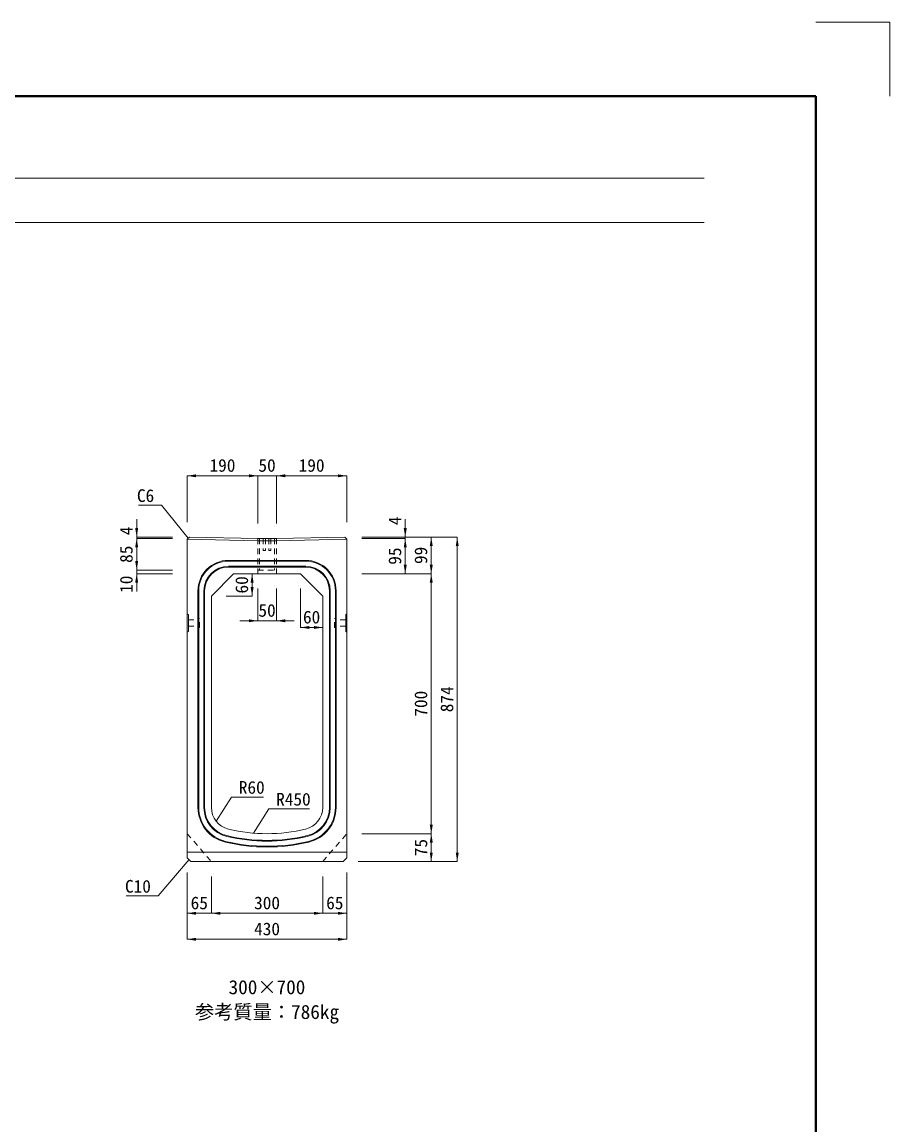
# Model space of a CAD drawing. Units: millimetres at full size, sheet at 1:20. Extents: x -285 to 21875, y 5903 to 11843.
# Drawn here: x 19538 to 21875, y 8873 to 11843 of the extents above; entities that cross this region are included whole.
import ezdxf
from ezdxf.enums import TextEntityAlignment as Align

# ---------------------------------------------------------------- set-up
doc = ezdxf.new("R2010")
doc.units = ezdxf.units.MM
doc.header["$LTSCALE"] = 20
doc.linetypes.add('USER2', pattern=[1.35, 0.75, -0.6])
for name, color, linetype, lineweight in [('Defpoints_2', 8, 'Continuous', 0), ('インサート', 3, 'USER2', 5), ('グレーチング', 7, 'Continuous', 13), ('図枠', 7, 'Continuous', 5), ('寸法線', 7, 'Continuous', 13), ('引出線', 4, 'Continuous', 13), ('本体', 2, 'Continuous', 13), ('目地', 132, 'Continuous', 5)]:
    doc.layers.add(name, color=color, linetype=linetype, lineweight=lineweight)
doc.layers.add('文字', color=7, linetype='Continuous')
doc.styles.add('ＭＳ ゴシック', font='')
doc.styles.get('ＭＳ ゴシック').set_extended_font_data('MS Gothic')

# ---------------------------------------------------------------- blocks, each defined once
blk = doc.blocks.new('filled_arrow')
at = {"color": 0, "linetype": 'Continuous', "lineweight": -2}
blk.add_solid([(7.5, 1.25), (0, 0), (7.5, -1.25)], dxfattribs=at)
blk = doc.blocks.new('open_arrow')
at = {"color": 0, "linetype": 'Continuous', "lineweight": -2}
blk.add_lwpolyline([(7.5, 1.25), (0, 0), (7.5, -1.25)], dxfattribs=at)

msp = doc.modelspace()

# ---------------------------------------------------------------- linework, layer by layer
at = {"layer": 'Defpoints_2', "color": 7, "lineweight": 13}
for p in [(21674.97, 11843.12), (21874.97, 11643.12)]:
    msp.add_line(p, (21874.97, 11843.12), dxfattribs=at)
at = {"layer": 'インサート'}
for p, q in [((19985.86, 10233.3), (20012.86, 10233.3)), ((19985.86, 10233.3), (19985.86, 10216.3)), ((20015.86, 10237.3), (20012.86, 10237.3)), ((20012.86, 10237.3), (20012.86, 10212.3)), ((20015.86, 10212.3), (20015.86, 10237.3)), ((20379.46, 10237.3), (20382.46, 10237.3)), ((20379.46, 10212.3), (20379.46, 10237.3)), ((20382.46, 10237.3), (20382.46, 10212.3)), ((20409.46, 10233.3), (20382.46, 10233.3)), ((20409.46, 10233.3), (20409.46, 10216.3)), ((19985.86, 10216.3), (20012.86, 10216.3)), ((20012.86, 10212.3), (20015.86, 10212.3)), ((20382.46, 10212.3), (20379.46, 10212.3)), ((20409.46, 10216.3), (20382.46, 10216.3))]:
    msp.add_line(p, q, dxfattribs=at)
at = {"layer": 'グレーチング', "linetype": 'USER2'}
for p, q in [((20172.66, 10452.5), (20222.66, 10452.5)), ((20177.16, 10452.5), (20177.16, 10367.5)), ((20187.16, 10452.5), (20187.16, 10420.5)), ((20193.16, 10452.5), (20193.16, 10420.5)), ((20202.16, 10452.5), (20202.16, 10420.5)), ((20208.16, 10452.5), (20208.16, 10420.5)), ((20218.16, 10452.5), (20218.16, 10367.5)), ((20187.16, 10420.5), (20193.16, 10420.5)), ((20202.16, 10420.5), (20208.16, 10420.5)), ((20172.66, 10367.5), (20222.66, 10367.5))]:
    msp.add_line(p, q, dxfattribs=at)
at = {"layer": '図枠', "lineweight": 40}
for p in [(13874.97, 11643.12), (21674.97, 6103.12)]:
    msp.add_line(p, (21674.97, 11643.12), dxfattribs=at)
at = {"layer": '図枠', "lineweight": 13}
for p, q in [((14174.97, 11423.12), (21374.97, 11423.12)), ((14174.97, 11303.12), (21374.97, 11303.12))]:
    msp.add_line(p, q, dxfattribs=at)
at = {"layer": '寸法線'}
for p, q in [((19982.66, 10621.24), (20172.66, 10621.24)), ((19982.66, 10496.3), (19982.66, 10621.24)), ((20270.66, 10621.24), (20124.66, 10621.24)), ((20172.66, 10492.5), (20172.66, 10621.24)), ((20172.66, 10492.5), (20172.66, 10621.24)), ((20222.66, 10492.5), (20222.66, 10621.24)), ((20222.66, 10621.24), (20412.66, 10621.24)), ((20222.66, 10492.5), (20222.66, 10621.24)), ((20412.66, 10496.3), (20412.66, 10621.24)), ((19846.58, 10404.5), (19846.58, 10504.3)), ((20569.82, 10404.5), (20569.82, 10504.3)), ((19942.66, 10456.3), (19846.58, 10456.3)), ((20452.66, 10456.3), (20569.82, 10456.3)), ((20452.66, 10456.3), (20639.82, 10456.3)), ((20452.66, 10456.3), (20709.82, 10456.3)), ((20639.82, 10357.5), (20639.82, 10456.3)), ((20709.82, 9582.5), (20709.82, 10456.3)), ((19846.58, 10452.5), (19846.58, 10367.5)), ((19942.66, 10452.5), (19846.58, 10452.5)), ((19942.66, 10452.5), (19846.58, 10452.5)), ((20452.66, 10452.5), (20569.82, 10452.5)), ((20452.66, 10452.5), (20569.82, 10452.5)), ((20569.82, 10357.5), (20569.82, 10452.5)), ((19846.58, 10415.5), (19846.58, 10309.5)), ((19942.66, 10367.5), (19846.58, 10367.5)), ((19942.66, 10367.5), (19846.58, 10367.5)), ((19942.66, 10357.5), (19846.58, 10357.5)), ((20157.46, 10357.5), (20157.46, 10297.5)), ((20452.66, 10357.5), (20639.82, 10357.5)), ((20452.66, 10357.5), (20639.82, 10357.5)), ((20452.66, 10357.5), (20569.82, 10357.5)), ((20639.82, 9657.5), (20639.82, 10357.5)), ((20172.66, 10317.5), (20172.66, 10230.79)), ((20222.66, 10317.5), (20222.66, 10230.79)), ((20287.66, 10317.5), (20287.66, 10212.76)), ((20087.66, 10297.5), (20157.46, 10297.5)), ((20124.66, 10230.79), (20270.66, 10230.79)), ((20287.66, 10212.76), (20347.66, 10212.76)), ((20452.66, 9657.5), (20639.82, 9657.5)), ((20452.66, 9657.5), (20639.82, 9657.5)), ((20639.82, 9582.5), (20639.82, 9657.5)), ((20442.66, 9582.5), (20639.82, 9582.5)), ((20442.66, 9582.5), (20709.82, 9582.5)), ((19982.66, 9552.5), (19982.66, 9443.04)), ((19982.66, 9552.5), (19982.66, 9373.04)), ((20047.66, 9542.5), (20047.66, 9443.04)), ((20047.66, 9542.5), (20047.66, 9443.04)), ((20347.66, 9542.5), (20347.66, 9443.04)), ((20347.66, 9542.5), (20347.66, 9443.04)), ((20412.66, 9552.5), (20412.66, 9443.04)), ((20412.66, 9552.5), (20412.66, 9373.04)), ((19982.66, 9443.04), (20095.66, 9443.04)), ((20047.66, 9443.04), (20347.66, 9443.04)), ((20299.66, 9443.04), (20412.66, 9443.04)), ((19982.66, 9373.04), (20412.66, 9373.04))]:
    msp.add_line(p, q, dxfattribs=at)
at = {"layer": '引出線'}
for points in [[(19985.66, 10453.24), (19913.78, 10541.69), (19851.39, 10541.69)], [(20060.6, 9690.82), (20101.59, 9755.97), (20187.74, 9755.97)], [(20161.15, 9658.98), (20202.15, 9724.13), (20311.69, 9724.13)], [(19987.66, 9587.5), (19904.85, 9489.66), (19818.33, 9489.66)]]:
    msp.add_lwpolyline(points, dxfattribs=at)
at = {"layer": '本体'}
for p, q in [((19982.66, 10450.3), (19988.66, 10456.18)), ((19988.66, 10456.18), (20172.66, 10452.5)), ((20406.67, 10456.18), (20222.66, 10452.5)), ((20406.67, 10456.18), (20412.66, 10450.3)), ((19982.66, 9592.5), (19982.66, 10450.3)), ((20172.66, 10452.5), (20222.66, 10452.5)), ((20412.66, 9592.5), (20412.66, 10450.3)), ((20047.66, 10297.5), (20107.66, 10357.5)), ((20287.66, 10357.5), (20107.66, 10357.5)), ((20287.66, 10357.5), (20347.66, 10297.5)), ((20047.66, 9728.03), (20047.66, 10297.5)), ((20347.66, 9728.03), (20347.66, 10297.5)), ((19982.66, 9592.5), (19992.66, 9582.5)), ((20402.66, 9582.5), (19992.66, 9582.5)), ((20402.66, 9582.5), (20412.66, 9592.5))]:
    msp.add_line(p, q, dxfattribs=at)
at = {"layer": '本体', "lineweight": 9}
for p, q in [((19982.66, 10450.3), (20172.6, 10446.5)), ((20172.6, 10446.5), (20222.72, 10446.5)), ((20412.66, 10450.3), (20222.72, 10446.5)), ((20412.66, 9607.5), (19982.66, 9607.5))]:
    msp.add_line(p, q, dxfattribs=at)
at = {"layer": '本体', "linetype": 'USER2'}
for p, q in [((20172.66, 10452.5), (20172.66, 10357.5)), ((20222.66, 10452.5), (20222.66, 10357.5))]:
    msp.add_line(p, q, dxfattribs=at)
at = {"layer": '本体', "lineweight": 5}
for p, q in [((19982.66, 10249.3), (19985.86, 10247.3)), ((19985.86, 10202.3), (19985.86, 10247.3)), ((20412.66, 10249.3), (20409.46, 10247.3)), ((20409.46, 10202.3), (20409.46, 10247.3)), ((19985.86, 10202.3), (19982.66, 10200.3)), ((20409.46, 10202.3), (20412.66, 10200.3))]:
    msp.add_line(p, q, dxfattribs=at)
at = {"layer": '本体', "linetype": 'USER2', "lineweight": 9}
for p, q in [((19982.66, 9657.5), (20047.66, 9582.5)), ((20347.66, 9582.5), (20412.66, 9657.5))]:
    msp.add_line(p, q, dxfattribs=at)
at = {"layer": '本体'}
for centre, radius, start, end in [((20107.66, 9728.03), 60, 180, 256.65764), ((20287.66, 9728.03), 60, 283.34236, 0), ((20197.66, 10107.5), 450, 256.65764, 283.34236)]:
    msp.add_arc(centre, radius, start, end, dxfattribs=at)
at = {"layer": '目地'}
for p, q in [((20301.66, 10393.5), (20093.66, 10393.5)), ((20301.66, 10391.5), (20093.66, 10391.5)), ((20301.66, 10377.5), (20093.66, 10377.5)), ((20301.66, 10375.5), (20093.66, 10375.5)), ((20011.66, 10311.5), (20011.66, 9728.03)), ((20013.66, 10311.5), (20013.66, 9728.03)), ((20027.66, 10311.5), (20027.66, 9728.03)), ((20029.66, 10311.5), (20029.66, 9728.03)), ((20365.66, 9728.03), (20365.66, 10311.5)), ((20367.66, 9728.03), (20367.66, 10311.5)), ((20381.66, 9728.03), (20381.66, 10311.5)), ((20383.66, 9728.03), (20383.66, 10311.5))]:
    msp.add_line(p, q, dxfattribs=at)
for centre, radius, start, end in [((20093.66, 10311.5), 82, 90, 180), ((20093.66, 10311.5), 80, 90, 180), ((20093.66, 10311.5), 66, 90, 180), ((20093.66, 10311.5), 64, 90, 180), ((20301.66, 10311.5), 82, 0, 90), ((20301.66, 10311.5), 80, 0, 90), ((20301.66, 10311.5), 66, 0, 90), ((20301.66, 10311.5), 64, 0, 90), ((20107.66, 9728.03), 96, 180, 256.65764), ((20107.66, 9728.03), 94, 180, 256.65764), ((20107.66, 9728.03), 80, 180, 256.65764), ((20107.66, 9728.03), 78, 180, 256.65764), ((20287.66, 9728.03), 78, 283.34236, 0), ((20287.66, 9728.03), 80, 283.34236, 0), ((20287.66, 9728.03), 94, 283.34236, 0), ((20287.66, 9728.03), 96, 283.34236, 0), ((20197.66, 10107.5), 486, 256.65764, 283.34236), ((20197.66, 10107.5), 484, 256.65764, 283.34236), ((20197.66, 10107.5), 470, 256.65764, 283.34236), ((20197.66, 10107.5), 468, 256.65764, 283.34236)]:
    msp.add_arc(centre, radius, start, end, dxfattribs=at)

# ---------------------------------------------------------------- block references
at = {"layer": '寸法線', "xscale": 3.2, "yscale": 3.2}
for p in [(19982.66, 10621.24), (20222.66, 10621.24), (20222.66, 10621.24), (20222.66, 10230.79), (20287.66, 10212.76), (19982.66, 9443.04), (20047.66, 9443.04), (20047.66, 9443.04), (19982.66, 9373.04)]:
    msp.add_blockref('filled_arrow', p, dxfattribs=at)
for p, rotation in [((20172.66, 10621.24), 180), ((20172.66, 10621.24), 180), ((20412.66, 10621.24), 180), ((19846.58, 10456.3), 90), ((20569.82, 10456.3), 90), ((20639.82, 10456.3), 270), ((20709.82, 10456.3), 270), ((19846.58, 10452.5), 270), ((19846.58, 10452.5), 270), ((20569.82, 10452.5), 270), ((20569.82, 10452.5), 270), ((19846.58, 10367.5), 90), ((19846.58, 10367.5), 90), ((20569.82, 10357.5), 90), ((20639.82, 10357.5), 90), ((19846.58, 10357.5), 270), ((20157.46, 10357.5), 270), ((20639.82, 10357.5), 270), ((20157.46, 10297.5), 90), ((20172.66, 10230.79), 180), ((20347.66, 10212.76), 180), ((20639.82, 9657.5), 90), ((20639.82, 9657.5), 270), ((20639.82, 9582.5), 90), ((20709.82, 9582.5), 90), ((20347.66, 9443.04), 180), ((20347.66, 9443.04), 180), ((20412.66, 9443.04), 180), ((20412.66, 9373.04), 180)]:
    msp.add_blockref('filled_arrow', p, dxfattribs=dict(at, rotation=rotation))
at = {"layer": '引出線', "xscale": 0.16, "yscale": 0.16}
for p, rotation in [((19985.66, 10453.24), 129.1), ((20060.6, 9690.82), 57.8), ((20161.15, 9658.98), 57.8), ((19987.66, 9587.5), 229.8)]:
    msp.add_blockref('open_arrow', p, dxfattribs=dict(at, rotation=rotation))

# ---------------------------------------------------------------- texts
at = {"layer": '寸法線', "style": 'ＭＳ ゴシック'}
for s, p in [('190', (20077.66, 10649.24)), ('50', (20197.66, 10649.24)), ('190', (20317.66, 10649.24)), ('50', (20197.66, 10258.79)), ('60', (20317.66, 10240.76)), ('65', (20015.16, 9471.04)), ('300', (20197.66, 9471.04)), ('65', (20380.16, 9471.04)), ('430', (20197.66, 9401.04))]:
    msp.add_text(s, height=34.18, dxfattribs=at).set_placement(p, align=Align.MIDDLE_CENTER)
for s, p in [('4', (20541.82, 10499.95)), ('4', (19818.58, 10472.89)), ('85', (19818.58, 10410)), ('95', (20541.82, 10405)), ('99', (20611.82, 10406.9)), ('10', (19818.58, 10329.19)), ('60', (20129.46, 10327.5)), ('700', (20611.82, 10007.5)), ('874', (20681.82, 10019.4)), ('75', (20611.82, 9620))]:
    msp.add_text(s, height=34.18, rotation=90, dxfattribs=at).set_placement(p, align=Align.MIDDLE_CENTER)
at = {"layer": '引出線', "style": 'ＭＳ ゴシック'}
for s, p in [('C6', (19893.78, 10584.89)), ('C10', (19884.85, 9532.86))]:
    msp.add_text(s, height=34.18, dxfattribs=at).set_placement(p, align=Align.TOP_RIGHT)
for s, p in [('R60', (20121.59, 9799.17)), ('R450', (20222.15, 9767.33))]:
    msp.add_text(s, height=34.18, dxfattribs=at).set_placement(p, align=Align.TOP_LEFT)
at = {"layer": '文字', "style": 'ＭＳ ゴシック'}
for s, p in [('300×700', (20094.06, 9263.12)), ('参考質量：786kg', (20003.41, 9196.45))]:
    msp.add_text(s, height=37.98, dxfattribs=at).set_placement(p, align=Align.TOP_LEFT)

doc.saveas('drawing.dxf')
